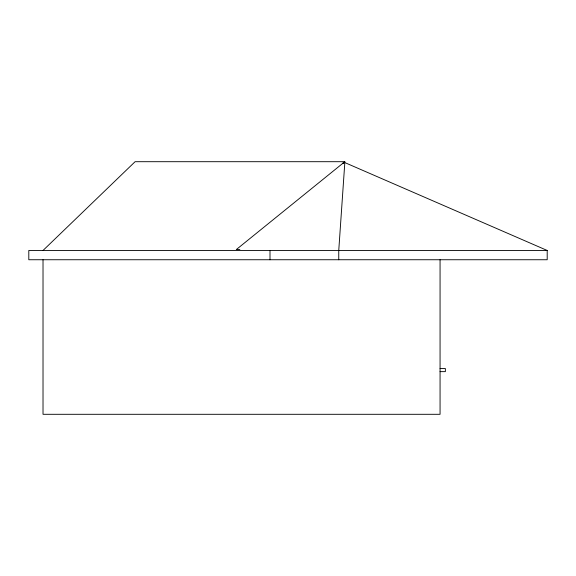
<?xml version="1.0" encoding="UTF-8"?>
<svg xmlns="http://www.w3.org/2000/svg" width="576" height="576" viewBox="0 0 576 576"><rect width="100%" height="100%" fill="white"/><g stroke="black" fill="none" stroke-linecap="round" stroke-linejoin="round"><path stroke-width="0.86" d="M547.2 250.466L28.8 250.466L28.8 259.74L547.2 259.74L547.2 250.466L344.822 162.583L338.753 250.466L338.753 259.74M43.02 250.466L135.101 161.698L344.822 161.698L236.282 249.581L239.868 249.581M342.67 163.325L344.822 161.698M342.353 163.656L344.822 162.583M440.064 368.546L445.363 368.546L445.363 371.635L440.064 371.635M440.064 259.74L440.064 414.302L43.02 414.302L43.02 259.74M270 250.466L270 259.74"/></g></svg>
